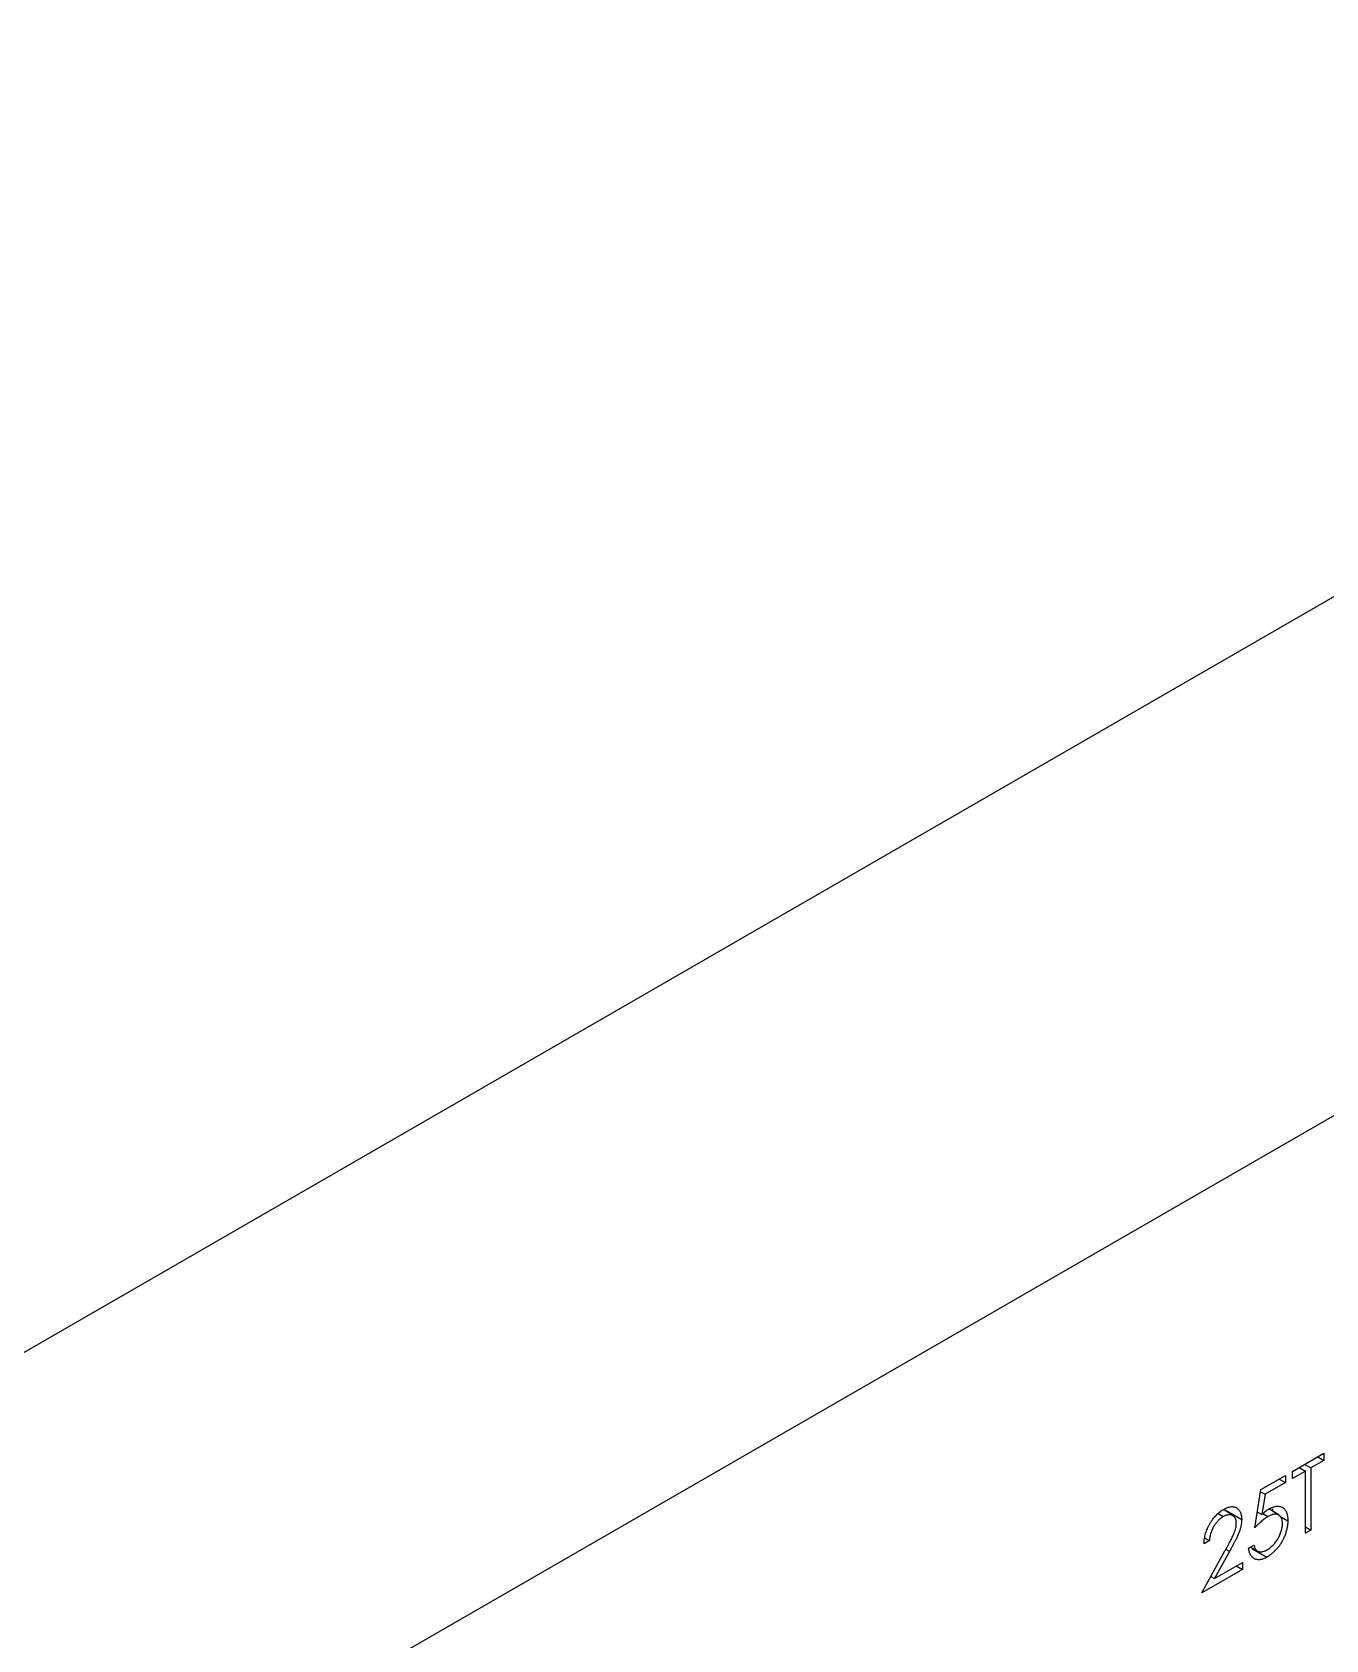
# Model space of a CAD drawing. Header units: millimetres. Extents: x -5 to 1672, y 0 to 1180.
# Drawn here: x 65.93 to 96.45, y 980.6 to 1018.55 of the extents above; entities that cross this region are included whole.
import ezdxf

# ---------------------------------------------------------------- set-up
doc = ezdxf.new("R2010")
doc.units = ezdxf.units.MM
doc.header["$LTSCALE"] = 2

msp = doc.modelspace()

# ---------------------------------------------------------------- linework, layer by layer
at = {"color": 7, "linetype": 'Continuous', "lineweight": 25}
for p, q in [((180.3370168, 1053.5375152), (45.9867284, 975.9787446)), ((190.9436185, 1047.4144544), (67.1999672, 975.978765)), ((95.6615764, 984.5705109), (96.4049451, 984.9996485)), ((96.4049451, 984.832153), (96.0967191, 984.6542179)), ((96.259874, 984.9159008), (96.4049451, 984.832153)), ((96.4049451, 984.9996485), (96.4049451, 984.832153)), ((94.9182078, 984.1413733), (95.4983979, 984.47631)), ((95.4983979, 984.47631), (95.4983979, 984.3088145)), ((95.9698025, 984.5809505), (95.6615764, 984.4030154)), ((95.6615764, 984.4030154), (95.6615764, 984.5705109)), ((95.8247313, 984.6646983), (95.9698025, 984.5809505)), ((95.9516479, 984.7379657), (96.0967191, 984.6542179)), ((95.9698025, 983.1153644), (95.9698025, 984.5809505)), ((96.0967191, 984.6542179), (96.0967191, 983.1886318)), ((94.7731602, 983.2410984), (94.9182078, 984.1413733)), ((94.9103931, 984.0928694), (95.0173613, 984.0311179)), ((95.4983979, 984.3088145), (95.0173613, 984.0311179)), ((95.3533268, 984.3925622), (95.4983979, 984.3088145)), ((94.2555891, 983.5280893), (94.0377238, 983.6749547)), ((95.0173613, 984.0311179), (94.9411547, 983.5575903)), ((95.3413455, 983.54338), (95.1077328, 983.6854863)), ((95.1897481, 983.6858011), (95.1992374, 983.6122956)), ((93.9074699, 983.5751301), (94.031208, 983.5036976)), ((94.1113808, 983.6402046), (94.4649342, 983.4361026)), ((94.8341081, 983.619387), (94.9411547, 983.5575903)), ((94.9622941, 983.5754567), (95.0847858, 983.5047438)), ((95.3683351, 983.5146776), (95.5527908, 983.4081936)), ((93.7034346, 982.9376131), (93.576518, 982.8643457)), ((93.5986591, 982.9980986), (93.7034346, 982.9376131)), ((95.9698025, 983.2618992), (96.0967191, 983.1886318)), ((96.0967191, 983.1886318), (95.9698025, 983.1153644)), ((93.5221251, 981.7023504), (94.0705862, 982.6948409)), ((94.1788052, 982.6850166), (93.8249685, 982.0446737)), ((94.6281127, 982.7595623), (94.7550293, 982.8328297)), ((94.6739539, 982.7860259), (94.8335085, 982.693917)), ((94.7060191, 982.752128), (95.0595724, 982.5480259)), ((94.4830651, 982.2570892), (93.5221251, 981.7023504)), ((93.8249685, 982.0446737), (94.4830651, 982.4245848)), ((94.337994, 982.340837), (94.4830651, 982.2570892)), ((94.4830651, 982.4245848), (94.4830651, 982.2570892)), ((93.7387892, 982.094424), (93.8249685, 982.0446737))]:
    msp.add_line(p, q, dxfattribs=at)
at = {"color": 8, "linetype": 'Continuous', "lineweight": 18}
msp.add_line((94.0918613, 982.7352082), (94.1788052, 982.6850166), dxfattribs=at)
at = {"color": 7, "linetype": 'Continuous', "lineweight": 25}
for points, knots in [([(93.576518, 982.8643457), (93.5773451, 982.8842666), (93.5789697, 982.9233908), (93.5865775, 982.9834586), (93.5974632, 983.0429601), (93.6128545, 983.1021769), (93.6319691, 983.1611022), (93.6548915, 983.2195948), (93.6820419, 983.2777244), (93.7128341, 983.3347591), (93.7462777, 983.3900809), (93.7823627, 983.4420134), (93.8202818, 983.4901811), (93.85992, 983.5350316), (93.9017244, 983.5756542), (93.9453156, 983.6130537), (93.9908853, 983.6467217), (94.0219333, 983.6654366), (94.0377238, 983.6749547)], [0, 0, 0, 0, 0.0687907944, 0.1351032894, 0.1989786743, 0.2619042998, 0.3234949694, 0.385195378, 0.4469692387, 0.5097647767, 0.5722505688, 0.6334051757, 0.6932511629, 0.7525831628, 0.8125792662, 0.8732750849, 0.9355499429, 1, 1, 1, 1]), ([(94.0377238, 983.6749547), (94.0532309, 983.6834875), (94.0837018, 983.7002542), (94.1281735, 983.7188532), (94.17051, 983.7322139), (94.2106283, 983.7398289), (94.2482084, 983.7406273), (94.2835327, 983.7359179), (94.3170216, 983.7262192), (94.3471672, 983.7094421), (94.3748487, 983.6889334), (94.3987296, 983.6637645), (94.4191804, 983.6353364), (94.4362268, 983.603357), (94.4487754, 983.5668014), (94.4583024, 983.5271595), (94.4636875, 983.4833173), (94.464514, 983.4520162), (94.4649342, 983.4361026)], [0, 0, 0, 0, 0.0694754602, 0.1365167976, 0.2007888236, 0.2638296729, 0.325735023, 0.3872906922, 0.4495092188, 0.5129678195, 0.5762752155, 0.6375801003, 0.6979026059, 0.7571720884, 0.8165985285, 0.8766531709, 0.9372896424, 1, 1, 1, 1]), ([(94.9411547, 983.5575903), (94.9561276, 983.5710073), (94.9851351, 983.5970007), (95.0279493, 983.6319846), (95.0685947, 983.6616383), (95.0949699, 983.6777095), (95.1077328, 983.6854863)], [0, 0, 0, 0, 0.275068369, 0.5329014601, 0.7739734596, 1, 1, 1, 1]), ([(95.1077328, 983.6854863), (95.123525, 983.6942083), (95.1545764, 983.7113578), (95.2000086, 983.7301328), (95.2433777, 983.7434391), (95.2845928, 983.7508451), (95.3237304, 983.7524841), (95.3604303, 983.7474945), (95.3952433, 983.7370142), (95.427545, 983.7205059), (95.4568493, 983.6987321), (95.4826146, 983.6720056), (95.5044996, 983.6405334), (95.5221008, 983.6036613), (95.5361558, 983.5623351), (95.5455106, 983.5153684), (95.5517399, 983.4641638), (95.5524359, 983.4270959), (95.5527908, 983.4081936)], [0, 0, 0, 0, 0.0658076458, 0.1293942737, 0.1908940606, 0.2512810689, 0.3108149645, 0.3703709874, 0.4307682626, 0.4928812506, 0.5551039482, 0.616067051, 0.6772560332, 0.7382598052, 0.8007621344, 0.8647775816, 0.931045295, 1, 1, 1, 1]), ([(94.031208, 983.5036976), (94.0201485, 983.4969795), (93.9984295, 983.4837862), (93.9665414, 983.4607944), (93.9361214, 983.4353264), (93.9070929, 983.4077545), (93.8794068, 983.3780264), (93.8531977, 983.3457761), (93.8285246, 983.3111035), (93.805341, 983.2745578), (93.7839807, 983.2364392), (93.7652133, 983.1968582), (93.7488149, 983.1562103), (93.7345074, 983.1144191), (93.7228884, 983.0715254), (93.7140099, 983.0276876), (93.7069845, 982.9825617), (93.7046375, 982.9528448), (93.7034346, 982.9376131)], [0, 0, 0, 0, 0.0644386716, 0.12654691127, 0.18688715344, 0.24587753559, 0.30404088469, 0.36219121807, 0.42097593279, 0.48066028328, 0.54060027495, 0.60068909835, 0.66193578976, 0.72444250591, 0.78903839388, 0.85631375705, 0.92635202821, 1, 1, 1, 1]), ([(94.3380176, 983.3497496), (94.3377607, 983.3607442), (94.3372544, 983.3824126), (94.3327864, 983.412031), (94.3260344, 983.4391919), (94.316359, 983.4636218), (94.303588, 983.4849195), (94.2880424, 983.5033051), (94.2701061, 983.5194015), (94.2493571, 983.5322244), (94.2265634, 983.5417803), (94.2024836, 983.5480008), (94.1770076, 983.5501094), (94.1502425, 983.5484431), (94.1222631, 983.5431045), (94.0930153, 983.5337129), (94.0625798, 983.5208473), (94.0417975, 983.5094865), (94.031208, 983.5036976)], [0, 0, 0, 0, 0.0619654007, 0.1221219056, 0.1809884968, 0.2399332165, 0.2999058311, 0.3599888475, 0.4217757417, 0.4865758264, 0.5515348046, 0.6150175428, 0.6772586167, 0.7397299624, 0.8030501027, 0.866495132, 0.9319734742, 1, 1, 1, 1]), ([(94.0705862, 982.6948409), (94.0839395, 982.7186464), (94.1095886, 982.7643718), (94.1458662, 982.8304542), (94.1784493, 982.8911407), (94.2075487, 982.9464738), (94.2325332, 982.996653), (94.254705, 983.0412717), (94.2724698, 983.080808), (94.2917497, 983.1258785), (94.310423, 983.1780977), (94.3264692, 983.2380022), (94.3362534, 983.2957819), (94.3374272, 983.3316883), (94.3380176, 983.3497496)], [0, 0, 0, 0, 0.1108026438, 0.2128292023, 0.3061013098, 0.3906473211, 0.4669244694, 0.5344810393, 0.593586941, 0.6445570045, 0.7362004526, 0.8250240256, 0.9119855848, 1, 1, 1, 1]), ([(94.4649342, 983.4361026), (94.46425, 983.4129621), (94.4628936, 983.3670873), (94.4512913, 983.294126), (94.4331705, 983.2194648), (94.4113523, 983.1551999), (94.3893421, 983.1008578), (94.3695078, 983.0551276), (94.3462885, 983.0048132), (94.3193463, 982.9498431), (94.2892386, 982.8902304), (94.2556925, 982.825843), (94.218469, 982.7570082), (94.1923431, 982.7095883), (94.1788052, 982.6850166)], [0, 0, 0, 0, 0.0987021963, 0.1956723088, 0.2924224265, 0.3913425438, 0.4444624407, 0.5042287754, 0.570352338, 0.6425457531, 0.7222875053, 0.8079211227, 0.900469538, 1, 1, 1, 1]), ([(95.0847858, 983.5047438), (95.073824, 983.4981448), (95.0511908, 983.4845196), (95.0164728, 983.4603589), (94.9799894, 983.4326535), (94.9418806, 983.4015149), (94.9020319, 983.3665514), (94.8605274, 983.3282601), (94.8172798, 983.2861595), (94.7881399, 983.2563977), (94.7731602, 983.2410984)], [0, 0, 0, 0, 0.102203037, 0.2110233424, 0.3250996616, 0.4465020971, 0.5737877176, 0.7089007098, 0.8503578713, 1, 1, 1, 1]), ([(95.5527908, 983.4081936), (95.552522, 983.3947302), (95.5519882, 983.3679852), (95.5492735, 983.3271568), (95.5440467, 983.2857093), (95.537029, 983.2440542), (95.5279205, 983.2020892), (95.5168941, 983.1598093), (95.5034001, 983.1171206), (95.4885987, 983.0743627), (95.4719326, 983.0319873), (95.4534353, 982.9906776), (95.4338927, 982.9504277), (95.4128648, 982.9112943), (95.3901562, 982.873342), (95.3660419, 982.836582), (95.3407142, 982.8007393), (95.3137814, 982.7664491), (95.2858436, 982.7330742), (95.2564974, 982.7019842), (95.2264107, 982.6719659), (95.1951506, 982.643837), (95.1627878, 982.6172537), (95.129269, 982.5925376), (95.09477, 982.5687133), (95.071385, 982.5549688), (95.0595724, 982.5480259)], [0, 0, 0, 0, 0.0440144706, 0.0874341237, 0.1301183987, 0.1725536946, 0.214554756, 0.2562980921, 0.2984382251, 0.3408490026, 0.382715189, 0.4239240454, 0.4642462433, 0.5040736715, 0.5438619059, 0.583566725, 0.6230943189, 0.6632290608, 0.7035512586, 0.7439378947, 0.7845412548, 0.8257501112, 0.8677573634, 0.910745164, 0.9549144469, 1, 1, 1, 1]), ([(95.0669381, 982.7197736), (95.0790432, 982.7271447), (95.1028781, 982.7416583), (95.1379552, 982.7677119), (95.1718207, 982.7962009), (95.2041405, 982.8282359), (95.2354801, 982.8625862), (95.2650468, 982.9005185), (95.2936958, 982.9410682), (95.3205369, 982.9840721), (95.3451197, 983.028578), (95.3668405, 983.0735349), (95.3849331, 983.1185621), (95.40018, 983.1635125), (95.4117576, 983.2083069), (95.420017, 983.2529694), (95.424867, 983.2975457), (95.4255342, 983.3264255), (95.4258742, 983.3411419)], [0, 0, 0, 0, 0.0642072953, 0.1264246898, 0.1876802843, 0.2482164245, 0.30830506, 0.3696609913, 0.4316985518, 0.4959468922, 0.559758024, 0.6222954078, 0.6839106353, 0.7450924081, 0.8067402254, 0.8690866181, 0.933290003, 1, 1, 1, 1]), ([(95.4258742, 983.3411419), (95.4256081, 983.3540883), (95.4250873, 983.379429), (95.4208323, 983.4144865), (95.4134311, 983.4457092), (95.4031583, 983.473427), (95.3901154, 983.4977302), (95.3741767, 983.5185791), (95.3550431, 983.5354049), (95.3331866, 983.5484934), (95.3092428, 983.5583948), (95.2827995, 983.5633536), (95.2544102, 983.5639787), (95.2244169, 983.5613467), (95.1921062, 983.5532395), (95.158118, 983.5415356), (95.1220851, 983.5253141), (95.0974493, 983.5117276), (95.0847858, 983.5047438)], [0, 0, 0, 0, 0.065351382, 0.1279160318, 0.1883602056, 0.2472160773, 0.3056301292, 0.3637698398, 0.4226609139, 0.4826872941, 0.5433002212, 0.6041179553, 0.6649648913, 0.7274134941, 0.7914676251, 0.8580554427, 0.9270368146, 1, 1, 1, 1]), ([(95.0595724, 982.5480259), (95.0454812, 982.5402135), (95.0177582, 982.5248436), (94.9771417, 982.5080305), (94.9380631, 982.4949726), (94.900837, 982.4877771), (94.8651296, 982.485075), (94.8314217, 982.4882532), (94.7988521, 982.4951041), (94.7687446, 982.5079963), (94.7408014, 982.5249539), (94.7157874, 982.5464216), (94.69351, 982.5716957), (94.6743261, 982.6011673), (94.6579624, 982.6345721), (94.6451072, 982.6724681), (94.6347316, 982.7140244), (94.6303421, 982.7442236), (94.6281127, 982.7595623)], [0, 0, 0, 0, 0.0654211438, 0.1287083719, 0.1902361419, 0.250724402, 0.3106371794, 0.3707664083, 0.4316147444, 0.4935229736, 0.5558834554, 0.6173423673, 0.6786680391, 0.7407113595, 0.8029853625, 0.8668025803, 0.9323471713, 1, 1, 1, 1]), ([(94.7550293, 982.8328297), (94.7581521, 982.8190591), (94.7641543, 982.7925914), (94.777329, 982.7581422), (94.7934372, 982.7299648), (94.8125915, 982.7076283), (94.8354412, 982.6916994), (94.861515, 982.6808009), (94.8907479, 982.6742652), (94.9232316, 982.6735034), (94.9575013, 982.676644), (94.9933687, 982.6862674), (95.0298571, 982.6995392), (95.0545365, 982.7130063), (95.0669381, 982.7197736)], [0, 0, 0, 0, 0.09468725187, 0.18199415571, 0.26437694861, 0.34217986195, 0.41861761086, 0.49650907537, 0.57736909161, 0.66151059245, 0.74673255083, 0.83125798433, 0.91520561621, 1, 1, 1, 1])]:
    msp.add_open_spline(points, degree=3, knots=knots, dxfattribs=at)

doc.saveas('drawing.dxf')
